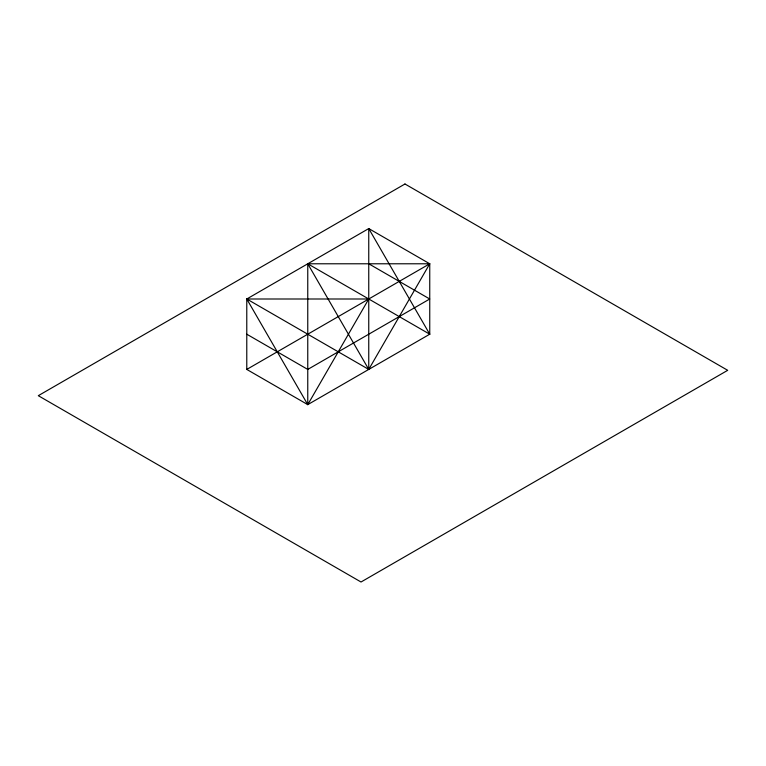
<?xml version="1.0" encoding="UTF-8"?>
<svg xmlns="http://www.w3.org/2000/svg" width="766" height="766" viewBox="0 0 766 766"><rect width="100%" height="100%" fill="white"/><g stroke="black" fill="none" stroke-linecap="round" stroke-linejoin="round"><path stroke-width="1.15" d="M307.76 404.63L368.752 298.999L246.776 298.999L246.776 369.423L307.76 404.63L429.745 334.206L429.745 263.782L368.752 228.574L246.776 298.999L307.76 404.63L307.76 263.782L429.745 263.782L368.752 369.423L246.776 298.999M246.776 369.423L429.745 263.782M368.752 263.782L429.745 298.999L307.76 369.423L246.776 334.206M404.975 183.993L38.3 395.687L361.025 582.007L727.7 370.313L404.975 183.993M429.745 334.206L307.76 263.782L368.752 369.423L368.752 228.574L429.745 334.206"/></g></svg>
